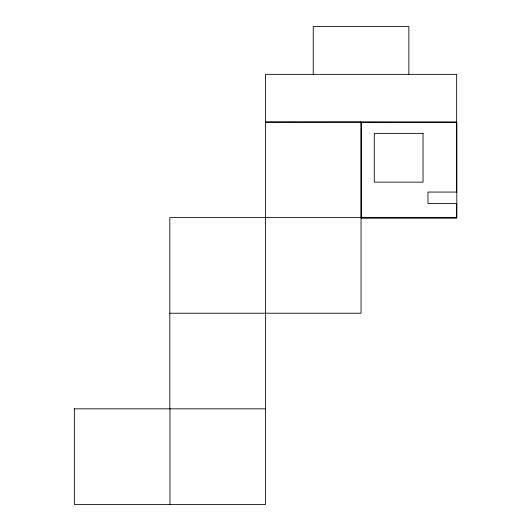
<?xml version="1.0" encoding="UTF-8"?>
<svg xmlns="http://www.w3.org/2000/svg" width="531" height="531" viewBox="0 0 531 531"><rect width="100%" height="100%" fill="white"/><g stroke="black" fill="none" stroke-linecap="round" stroke-linejoin="round"><path stroke-width="0.8" d="M265.427 122.004L456.653 122.163M265.427 122.163L360.881 122.024M361.04 122.216L456.653 122.216M361.04 122.349L456.813 122.349L456.813 217.962L361.199 217.962L361.199 122.349M361.04 217.617L169.82 217.617L169.82 408.837M361.04 217.829L456.653 217.829L456.653 203.532L427.973 203.532L427.973 192.056L456.653 192.056L456.653 74.353L265.427 74.353L265.427 408.837M169.82 313.224L361.04 313.224L361.04 122.004M74.187 408.837L265.593 408.837L265.593 504.45L74.347 504.45L74.347 408.837M408.85 74.353L408.85 26.55L313.237 26.55L313.237 74.353M169.96 408.837L169.98 504.45M423.034 133.367L374.269 133.367L374.269 182.133L423.034 182.133L423.034 133.367"/></g></svg>
